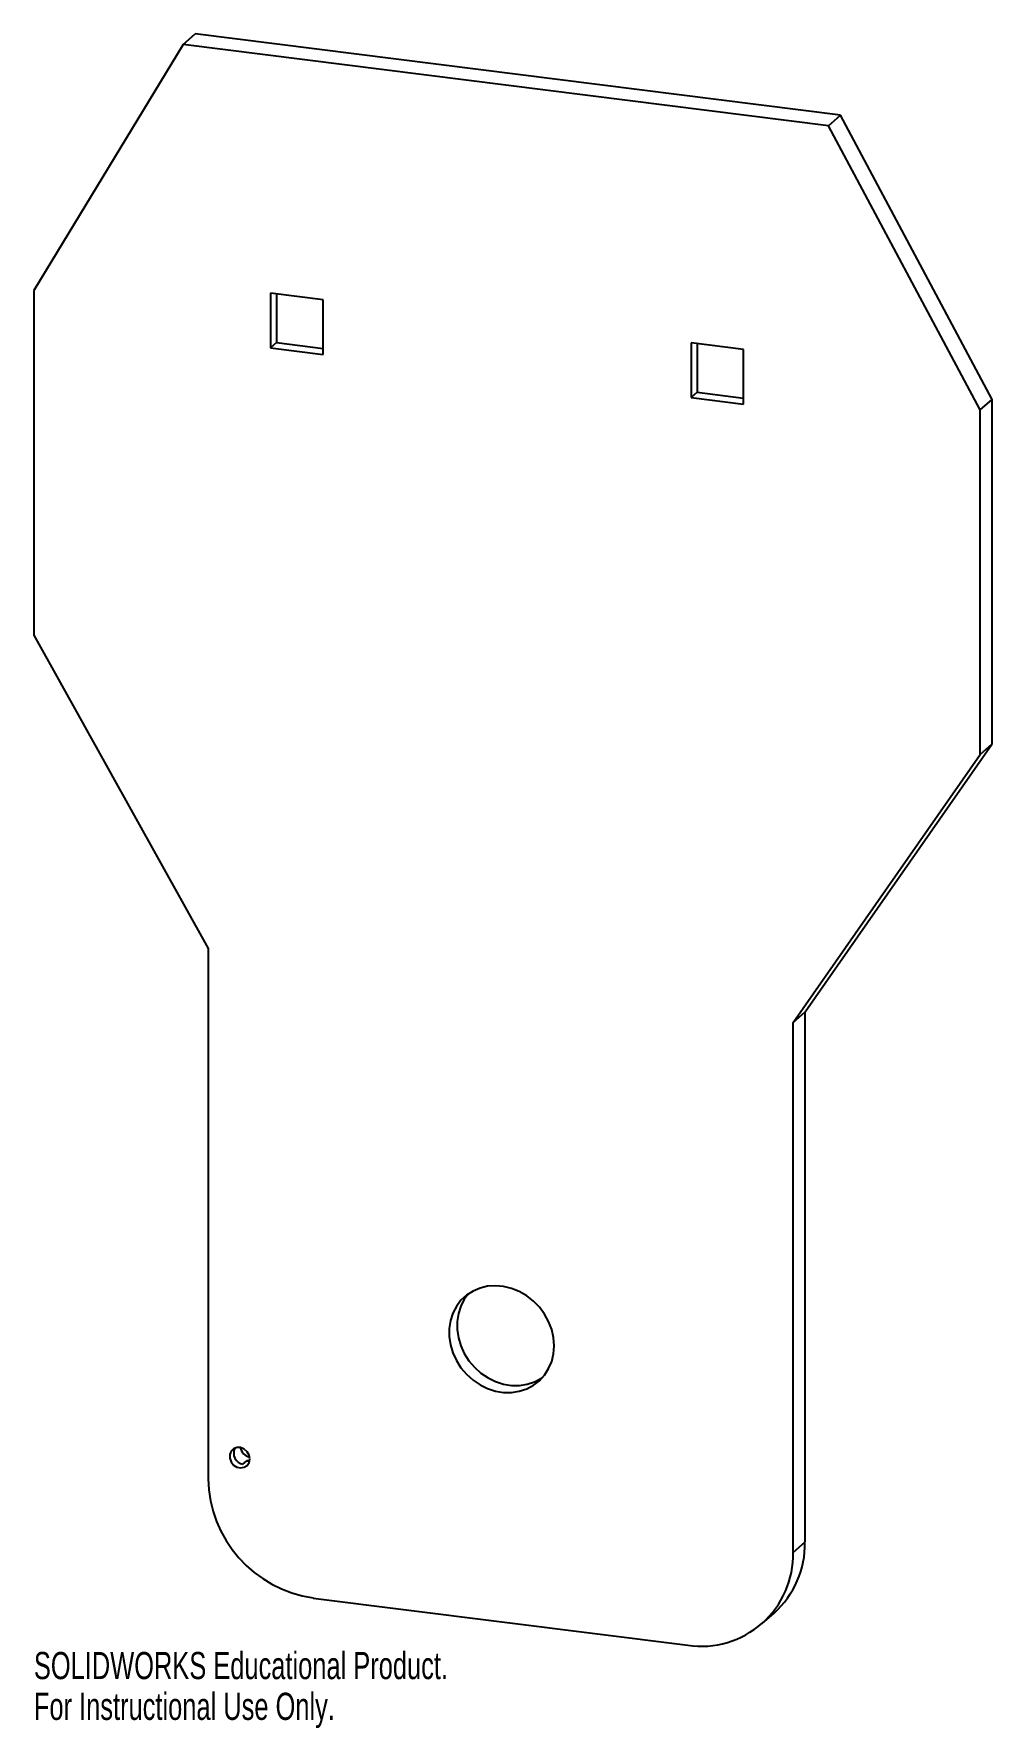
# Paper-space layout '_Dimetric' of a CAD drawing. Header units: millimetres. Extents: x -86 to 84, y -193 to 108.
import ezdxf

# ---------------------------------------------------------------- set-up
doc = ezdxf.new("R2010")
doc.units = ezdxf.units.MM
doc.styles.add('SLDTEXTSTYLE0', font='TXT', dxfattribs={"width": 0.7})

psp = doc.layouts.new('_Dimetric')

# ---------------------------------------------------------------- linework, layer by layer
at = {"color": 7, "linetype": 'Continuous', "lineweight": 25}
for p, q in [((-59.52, 105.97), (-86.09, 62.18)), ((-59.52, 105.97), (-57.4, 107.85)), ((55.28, 91.51), (-59.52, 105.97)), ((57.4, 93.38), (-57.4, 107.85)), ((55.28, 91.51), (57.4, 93.38)), ((82.28, 40.97), (55.28, 91.51)), ((84.4, 42.84), (57.4, 93.38)), ((-86.09, 62.18), (-86.09, 0.9)), ((-34.64, 60.57), (-44, 61.75)), ((-44, 61.75), (-44, 52.01)), ((-42.94, 61.61), (-42.94, 52.94)), ((-34.64, 50.83), (-34.64, 60.57)), ((-42.94, 52.94), (-44, 52.01)), ((-44, 52.01), (-34.64, 50.83)), ((-42.94, 52.94), (-34.64, 51.9)), ((40.19, 51.73), (30.83, 52.91)), ((30.83, 52.91), (30.83, 43.17)), ((31.9, 52.77), (31.9, 44.1)), ((40.19, 41.99), (40.19, 51.73)), ((31.9, 44.1), (30.83, 43.17)), ((30.83, 43.17), (40.19, 41.99)), ((31.9, 44.1), (40.19, 43.06)), ((82.28, 40.97), (84.4, 42.84)), ((84.4, -18.44), (84.4, 42.84)), ((82.28, -20.31), (82.28, 40.97)), ((-86.09, 0.9), (-55.09, -54.86)), ((48.98, -67.97), (82.28, -20.31)), ((51.11, -66.1), (84.4, -18.44)), ((82.28, -20.31), (84.4, -18.44)), ((-55.09, -54.86), (-55.09, -149.14)), ((48.98, -67.97), (51.11, -66.1)), ((51.11, -160.38), (51.11, -66.1)), ((48.98, -162.25), (48.98, -67.97)), ((-48.89, -146.56), (-48.18, -145.93)), ((-47.69, -145.89), (-48.18, -145.93)), ((-48.18, -145.93), (-47.7, -145.96)), ((48.98, -162.25), (51.11, -160.38)), ((-36.38, -170.36), (30.28, -178.75)), ((43.5, -174.9), (45.63, -173.03))]:
    psp.add_line(p, q, dxfattribs=at)
at = {"color": 7, "linetype": 'Continuous', "lineweight": 25, "flags": 128}
for points in [[(6.47, -125.49), (6.36, -124.04), (6.04, -122.59), (5.5, -121.18), (4.77, -119.85), (3.86, -118.62), (2.79, -117.53), (1.59, -116.59), (0.28, -115.84), (-1.1, -115.28), (-2.52, -114.93), (-3.95, -114.81), (-5.36, -114.91), (-6.71, -115.23), (-7.96, -115.76), (-9.1, -116.49), (-10.1, -117.4), (-10.92, -118.48), (-11.56, -119.69), (-11.99, -121.01), (-12.21, -122.41), (-12.21, -123.86), (-11.99, -125.31), (-11.56, -126.74), (-10.92, -128.12), (-10.1, -129.4), (-9.1, -130.57), (-7.96, -131.58), (-6.71, -132.43), (-5.36, -133.09), (-3.95, -133.54), (-2.52, -133.78), (-1.1, -133.79), (0.28, -133.58), (1.59, -133.16), (2.79, -132.52), (3.86, -131.7), (4.77, -130.7), (5.5, -129.55), (6.04, -128.28), (6.36, -126.91), (6.47, -125.49)], [(-8.75, -116.23), (-9.51, -117.23), (-10.14, -118.45), (-10.57, -119.77), (-10.79, -121.17), (-10.79, -122.61), (-10.57, -124.06), (-10.14, -125.49), (-9.51, -126.87), (-8.68, -128.15), (-7.69, -129.32), (-6.55, -130.34), (-5.29, -131.18), (-3.94, -131.84), (-2.54, -132.29), (-1.11, -132.53), (0.31, -132.54), (1.7, -132.33), (3, -131.91), (4.2, -131.28), (4.4, -131.14)], [(-47.67, -145.62), (-47.79, -144.95), (-48.14, -144.34), (-48.66, -143.87), (-49.3, -143.61), (-49.96, -143.59), (-50.55, -143.81), (-50.99, -144.24), (-51.23, -144.84), (-51.23, -145.5), (-50.99, -146.15), (-50.55, -146.7), (-49.96, -147.07), (-49.3, -147.21), (-48.66, -147.11), (-48.14, -146.78), (-47.79, -146.26), (-47.67, -145.62)]]:
    psp.add_lwpolyline(points, dxfattribs=at)
at = {"color": 7, "linetype": 'Continuous', "lineweight": 25}
for centre, radius, start, end in [((-48.55, -144.59), 1.99, 153.2816, 260.3189), ((-47.3, -143.22), 2.1, 190.3394, 258.9765), ((-33.28, -148.76), 21.81, 180.9933, 261.826), ((32.69, -162.63), 16.3, 261.49, 1.3292), ((34.51, -160.7), 16.6, 312.0444, 1.0913)]:
    psp.add_arc(centre, radius, start, end, dxfattribs=at)

# ---------------------------------------------------------------- texts
at = {"color": 7, "linetype": 'Continuous', "char_height": 4.8336, "attachment_point": 1, "style": 'SLDTEXTSTYLE0'}
for s, insert in [('SOLIDWORKS Educational Product.', (-86.09, -179.95)), ('For Instructional Use Only.', (-86.09, -187.2))]:
    psp.add_mtext(s, dxfattribs=dict(at, insert=insert))

doc.saveas('drawing.dxf')
